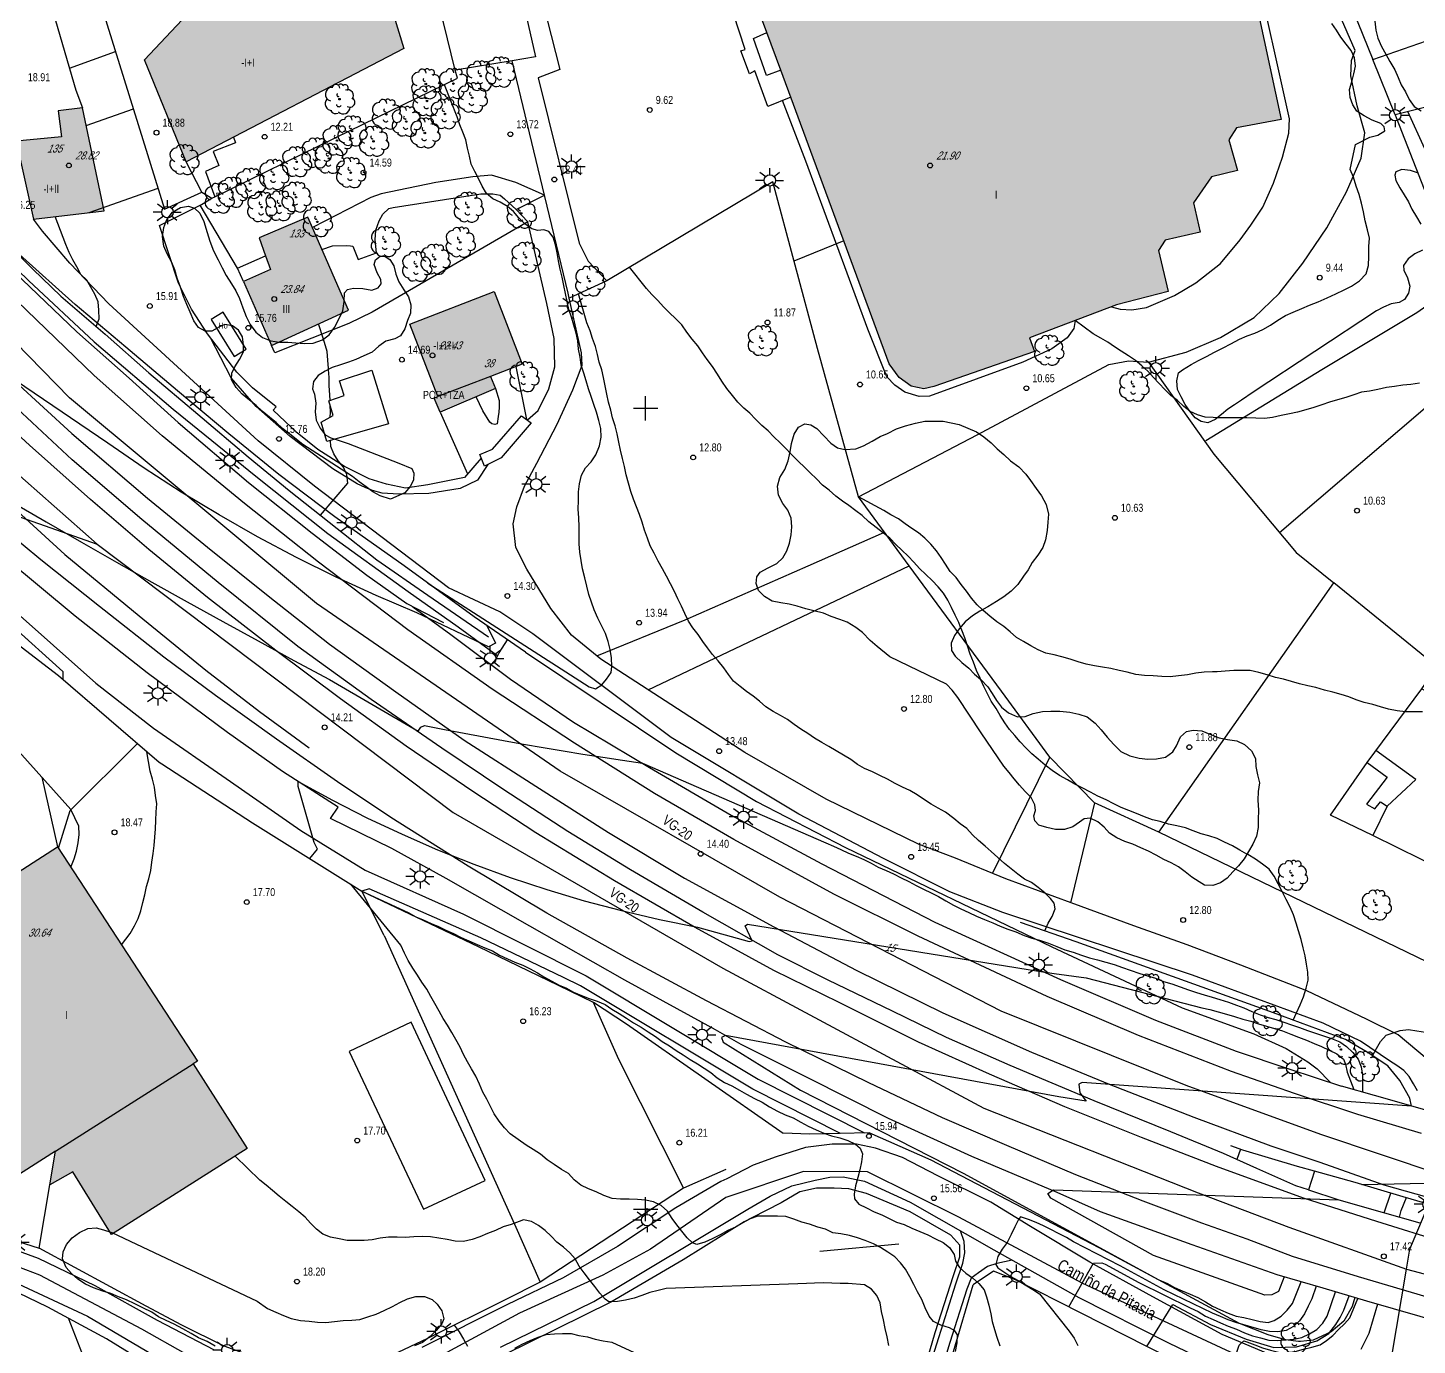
# Model space of a CAD drawing. Header units: millimetres. Extents: x 0 to 759000, y 0 to 594000.
# Drawn here: x 384265 to 557837, y 275005 to 439520 of the extents above; entities that cross this region are included whole.
import ezdxf
from ezdxf.enums import TextEntityAlignment as Align

# ---------------------------------------------------------------- set-up
doc = ezdxf.new("R2010")
doc.units = ezdxf.units.MM
doc.header["$LTSCALE"] = 0.05
doc.layers.get('0').update_dxf_attribs({"color": 250})
doc.styles.get("Standard").update_dxf_attribs({"font": 'arial.ttf'})

# ---------------------------------------------------------------- blocks, each defined once
blk = doc.blocks.new('COTAP')
at = {"color": 0}
blk.add_circle((0, 0), 0.3, dxfattribs=at)
blk = doc.blocks.new('FAROLA')
at = {"color": 0}
for p, q in [((-0.71, 0), (-1.79, 0)), ((-1.26, 1.02), (-0.51, 0.49)), ((0, 0.71), (0, 1.51)), ((1.21, 0.98), (0.55, 0.45)), ((0.71, 0), (1.71, 0)), ((-1.3, -1.04), (-0.51, -0.48)), ((0, -0.71), (0, -1.51)), ((1.17, -1.04), (0.51, -0.49))]:
    blk.add_line(p, q, dxfattribs=at)
blk.add_circle((0, 0), 0.71, dxfattribs=at)
blk = doc.blocks.new('ARBOL')
at = {"color": 0}
blk.add_circle((0, 0), 0.0939, dxfattribs=at)
for centre, radius, start, end in [((-0.45, 1.37), 0.48, 359.2878, 173.6078), ((0.16, 1.55), 0.336, 23.1565, 160.4665), ((0.7, 1.41), 0.384, 301.578, 139.328), ((-0.9, 0.61), 0.852, 92.28, 254.58), ((-0.15, 0.51), 0.192, 119.14, 310.56), ((1.05, 0.46), 0.708, 319.8556, 114.7656), ((1.31, -0.4), 0.612, 235.5275, 62.0275), ((-0.89, -0.54), 0.888, 142.64, 266.54), ((-0.48, -1.08), 0.72, 213.78, 295.32), ((-0.06, -0.61), 0.336, 189.64, 323.88), ((0.48, -1), 0.852, 224.67, 0.24)]:
    blk.add_arc(centre, radius, start, end, dxfattribs=at)

msp = doc.modelspace()

# ---------------------------------------------------------------- hatches: boundary and pattern name
at = {"true_color": 0xafafaf}
for points in [[(423602, 461870), (431252, 436920), (404042, 422780), (398862, 435520)], [(472522, 449950), (501442, 460620), (508392, 441920), (515822, 443490), (536592, 447860), (540842, 428080), (535282, 427020), (534292, 425530), (535392, 421720), (532122, 420890), (529872, 417660), (530712, 414010), (526362, 413000), (525502, 411720), (526742, 406600), (520282, 404930), (509412, 400790), (510022, 399100), (497452, 394740), (496222, 394430), (494612, 394760), (493132, 395870), (491872, 397560), (478332, 434210), (476582, 438940)], [(388072, 429130), (388472, 425920), (382812, 425380), (384992, 415620), (393792, 416670), (391092, 429540)], [(413972, 411040), (414602, 409320), (411212, 407830), (414712, 399830), (424332, 404270), (422722, 407950), (421462, 410820), (419232, 415890), (413152, 413290)], [(442052, 395990), (442712, 394460), (435762, 391520), (435012, 393270), (435492, 393460), (432002, 402510), (442522, 406570), (446022, 397520)], [(404922, 310140), (411652, 299560), (394722, 288830), (389892, 296650), (387002, 295020), (387712, 299250), (382182, 295700), (376632, 304480), (376392, 304840), (373812, 308750), (362412, 301370), (355202, 312240), (353432, 314910), (315512, 374300), (333092, 385640), (355202, 350800), (370802, 326230), (376832, 330100), (387982, 337250), (405472, 310490)]]:
    msp.add_hatch(color=253, dxfattribs=at).paths.add_polyline_path(points, flags=0)

# ---------------------------------------------------------------- linework, layer by layer
at = {"flags": 128}
for points in [[(499912, 514920), (500682, 512930), (497782, 489070), (498742, 481370), (500212, 469620), (503672, 466520), (504212, 466030), (513332, 456410), (514882, 455640), (516882, 454910), (519322, 454430), (529902, 453690), (545252, 452960), (552282, 435580), (552282, 435570)], [(443052, 464410), (450742, 434310), (448022, 433270), (453132, 412610), (454252, 410390), (456582, 407940)], [(423602, 461870), (431252, 436920), (404042, 422780), (398862, 435520), (423602, 461870)], [(524282, 397770), (528982, 399030), (533272, 400850), (537482, 403350), (540612, 406320), (543542, 410140), (546532, 414560), (548992, 419030), (550822, 423220), (551302, 426420), (550342, 429790), (549542, 433520), (549632, 435430), (550072, 436670), (547372, 442870), (544802, 447520), (542812, 450070), (541012, 451620), (538822, 453260)], [(536592, 447860), (540842, 428080), (535282, 427020), (534292, 425530), (535392, 421720), (532122, 420890), (529872, 417660), (530712, 414010), (526362, 413000), (525502, 411720), (526742, 406600), (520282, 404930), (509412, 400790), (510022, 399100), (497452, 394740), (496222, 394430), (494612, 394760), (493132, 395870), (491872, 397560), (478332, 434210), (476582, 438940), (472522, 449950)], [(519652, 404690), (520712, 404370), (522182, 404310), (524022, 404580), (527512, 406110), (530202, 407690), (533262, 410090), (535712, 413060), (537072, 414890), (538542, 417130), (539902, 420100), (541012, 423370), (541812, 426360), (541882, 428150), (537502, 447860), (537322, 447960), (536592, 447860)], [(439812, 440790), (446342, 441860), (446572, 440860), (447692, 435900), (444772, 435410), (437672, 434220), (436202, 440190), (434182, 446670), (438132, 447460), (439812, 440790)], [(393022, 443670), (401352, 416860), (405992, 418990)], [(387142, 442420), (390262, 431720), (391092, 429540)], [(479582, 430840), (476702, 429700), (475082, 434130), (474432, 433760), (473322, 436630), (473862, 436820), (472422, 441280), (475312, 442380)], [(558482, 411770), (557542, 411280), (556722, 410670), (556112, 409820), (556182, 409270), (556642, 408310), (556912, 407250), (556752, 406390), (556232, 405580), (555582, 405220), (554582, 405050), (553622, 404650), (552732, 404160), (537362, 394020), (535902, 393030), (535002, 392450), (534172, 391880), (533392, 391240), (532602, 390590), (531662, 390200), (530832, 390350), (530112, 390830), (529432, 391650), (528852, 392480), (528362, 393420), (527902, 394360), (527812, 395450), (528032, 396430), (528522, 396810), (529602, 397460), (530502, 397990), (531522, 398490), (532532, 399030), (533582, 399560), (534562, 400060), (535642, 400640), (536582, 401060), (537562, 401370), (538542, 401830), (539512, 402400), (540412, 403010), (541392, 403580), (542322, 404010), (543412, 404470), (544392, 404890), (545482, 405310), (546572, 405810), (547662, 406310), (548712, 406810), (549642, 407270), (550622, 407920), (551442, 408790), (551772, 409850), (551802, 410980), (551792, 412220), (551862, 413240), (551622, 414290), (551352, 415420), (551112, 416550), (550882, 417640), (550572, 418690), (550222, 419750), (549872, 420870), (549452, 421810), (550132, 424950), (551932, 425860), (552902, 426100), (553772, 426670), (553722, 427160), (553272, 427570), (552212, 427980), (551192, 428530), (550282, 429090), (549782, 429880), (549442, 430820), (549392, 431830), (549682, 432780), (549902, 433760), (550122, 434740), (550012, 435750), (549582, 436670), (548942, 437480), (548312, 438360), (547772, 439220), (547182, 440060)], [(552562, 440340), (552682, 439210), (552922, 438230), (553382, 437180), (553912, 436210), (554412, 435300), (555022, 434290), (555452, 433320), (555832, 432380), (556362, 431520), (556822, 430580), (557462, 429690), (558312, 429130)], [(478332, 434210), (476562, 433580), (474922, 438190), (476582, 438940)], [(552282, 435570), (561872, 438880), (563972, 430870), (555082, 428650), (552282, 435570)], [(407641, 418430), (422742, 425800), (437952, 433210), (437672, 434220)], [(456582, 407940), (451912, 405760), (451762, 406370), (448852, 418470), (444772, 435410)], [(446442, 361530), (440022, 365980), (431282, 372330), (422622, 378430), (415612, 383750), (409372, 388830), (402962, 394190), (396502, 399620), (390202, 404960), (383232, 411190), (377892, 416870), (371692, 423620), (365372, 430420), (365212, 430640)], [(363952, 429340), (369592, 422890), (376442, 415400), (383582, 408100), (390392, 401550), (396922, 395770), (403062, 390230), (411832, 382730), (419782, 376430), (426632, 371150), (431622, 367620), (436192, 365250)], [(364242, 429530), (368552, 424430), (376422, 415580), (384372, 407970), (392542, 400320), (402442, 391900), (412752, 383510), (421752, 376380), (431782, 369130), (438032, 364700), (442972, 361090)], [(365392, 430260), (371432, 423520), (376572, 417840), (380652, 413590), (384912, 409390), (388412, 406010), (393912, 401260), (399402, 396440), (405512, 391280), (411782, 385940), (416902, 381750), (422932, 376980), (427872, 373090), (434242, 368650), (441802, 363480)], [(388072, 429130), (388472, 425920), (382812, 425380), (384992, 415620), (393792, 416670), (391092, 429540), (388072, 429130)], [(515112, 402960), (514942, 401980), (514122, 400810), (512182, 399420), (508562, 397760), (496902, 393530), (495622, 393480), (493842, 394020), (492562, 394890), (491582, 395920), (489212, 401890), (481452, 422870), (478562, 430440)], [(555082, 428650), (555222, 428310), (563262, 407750)], [(409972, 425860), (410232, 425160), (407412, 424060), (408152, 422340), (406472, 421590), (407641, 418430)], [(405992, 418990), (404042, 422780)], [(557992, 421350), (556992, 421680), (555912, 421810), (555182, 421540), (555042, 421130), (555182, 420430), (555682, 419550), (556212, 418670), (556742, 417790), (557172, 416870), (557742, 415930), (558282, 415000)], [(448822, 418600), (445252, 420180), (442192, 421100), (439842, 420920), (435232, 420180), (430612, 419260), (428402, 418780), (427132, 418320), (419812, 414580)], [(488042, 380950), (482902, 399490), (477332, 420280), (456582, 407940)], [(405992, 418990), (407272, 418250)], [(407272, 418250), (407641, 418430)], [(421002, 411850), (422312, 412300), (424022, 412350), (424572, 412310), (424852, 412230), (425542, 410590), (427812, 411420), (427642, 413060), (427742, 414240), (428142, 415420), (428602, 416260), (429352, 416940), (429902, 417070), (440842, 418800), (442372, 418770), (443272, 418610), (443832, 418180), (445292, 416830)], [(445292, 416830), (448822, 418600)], [(344412, 416950), (349492, 411180), (356332, 404260), (363912, 396740), (372812, 388410), (380492, 381410), (388902, 373730), (398172, 366080), (406502, 359300), (413212, 354160), (419402, 349590)], [(412342, 394540), (410392, 396500), (406702, 401290), (404712, 404370), (403092, 407630), (400722, 414830), (405812, 417389)], [(429572, 380650), (428292, 381090), (427382, 381580), (426552, 382210), (425682, 382810), (424842, 383480), (424012, 384040), (418642, 387490), (416982, 388790), (416102, 389500), (415312, 390210), (414472, 390880), (413562, 391630), (412802, 392340), (411972, 393010), (411062, 393760), (410302, 394580), (409722, 395590), (409752, 396380), (410122, 397180), (410722, 398090), (411202, 399070), (411192, 399900), (411072, 400920), (410582, 401780), (409822, 402300), (408882, 402480), (408202, 402170), (407262, 401640), (406432, 401630), (405602, 402080), (404992, 402940), (404532, 403990), (404142, 404970), (403722, 405980), (403342, 407150), (402912, 408270), (402642, 409290), (402262, 410230), (401682, 411280), (401262, 412250), (401102, 413460), (401242, 414590), (401652, 415570), (402352, 416480), (403332, 417060), (404352, 417250), (405102, 417000), (405752, 416360), (406252, 415310), (406672, 413960), (407022, 412870), (407482, 411660), (408062, 410540), (408552, 409560), (409052, 408590), (409702, 407540), (410242, 406680), (410702, 405700), (411122, 404530), (411542, 403450), (412042, 402470), (412762, 401530), (413602, 400860), (414622, 400420), (415712, 400280), (416732, 400250), (417752, 400180), (418842, 400110), (419932, 400120), (421102, 400550), (421922, 401190), (422562, 402100), (423152, 403200), (423632, 404190), (423772, 405350), (423842, 406410), (424212, 406830), (424972, 407020), (426102, 406960), (427232, 406740), (428052, 407050), (428392, 407540), (428352, 408100), (427892, 408930), (427542, 409940), (427722, 410550), (428292, 411010), (428892, 410970), (429502, 410600), (429992, 409810), (430262, 408760), (430612, 407780), (431222, 406810), (431832, 405910), (432102, 404930), (432072, 403880), (431712, 402970), (431382, 401910), (430822, 401040), (430102, 400660), (429012, 400390), (428112, 399780), (427292, 399020), (426242, 398550), (425262, 398090), (424332, 397750), (423312, 397440), (422302, 397090), (421402, 396630), (420532, 396100), (419972, 395340), (419832, 394430), (420062, 393760), (420262, 392630), (420162, 391570), (420282, 390520), (420782, 389540), (421422, 388680), (422142, 388310), (423162, 387980), (424302, 387610), (430602, 385170), (432232, 384470), (432492, 383900), (432462, 383070), (432062, 382280), (431352, 381440), (429572, 380650)], [(405812, 417389), (405972, 417470), (407272, 418250)], [(410472, 409520), (405812, 417389)], [(446722, 415270), (445292, 416830)], [(557892, 306750), (557392, 307660), (556832, 308540), (556152, 309310), (555302, 309930), (554372, 310510), (550742, 312960), (546092, 315220), (529782, 321220), (506062, 329030), (499462, 331620), (491182, 335780), (480592, 341310), (464652, 350890), (447362, 363830), (443232, 366580), (436812, 369590), (420092, 382290), (413032, 387930), (394392, 405030), (389532, 410120), (386112, 414120), (384992, 415620)], [(413972, 411040), (414602, 409320), (411212, 407830), (414712, 399830), (424332, 404270), (422722, 407950), (421462, 410820), (419232, 415890), (413152, 413290), (413972, 411040)], [(446722, 415270), (427302, 404000), (424372, 402610), (415112, 398920), (414712, 399830)], [(446672, 390550), (448012, 391730), (449342, 394420), (450122, 397170), (450002, 400720), (449102, 405110), (446722, 415270)], [(338042, 412910), (360852, 388400), (366552, 380260), (372142, 374120), (379582, 367290), (388642, 359140), (388642, 358160)], [(411212, 407830), (410472, 409520), (413972, 411040)], [(544252, 294400), (542692, 294900), (537822, 297060), (533622, 298960), (527052, 301660), (517492, 305540), (506972, 309920), (499022, 313410), (492292, 316730), (484272, 320610), (477982, 323740), (468582, 329100), (459572, 334360), (451712, 339160), (443752, 344340), (435992, 349550), (427182, 355630), (418012, 362270), (408042, 370270), (398492, 378110), (389822, 385570), (381052, 393740), (373072, 401260), (366932, 407420)], [(442052, 395990), (442712, 394460), (435762, 391520), (435012, 393270), (435492, 393460), (432002, 402510), (442522, 406570), (446022, 397520), (442052, 395990)], [(563262, 407750), (557782, 403930)], [(558392, 301440), (550432, 303800), (542522, 306430), (534652, 309180), (523012, 313700), (511602, 318530), (495492, 326080), (484962, 331310), (472482, 338160), (462572, 343920), (452572, 350170), (442282, 356930), (431742, 364350), (420562, 372770), (411332, 380120), (401052, 388570), (392542, 396120), (382922, 405390)], [(559092, 310740), (555472, 313750), (551502, 315730), (544052, 319270), (535782, 322470), (529102, 325010), (522422, 327360), (514602, 330240), (506432, 333260), (500142, 335830), (495522, 337590), (483982, 343210), (473842, 349010), (463902, 355460), (455832, 360680), (452182, 363680), (449612, 367020), (446612, 371910), (445252, 374610), (444912, 377580), (445352, 379710), (446332, 382290), (447852, 385160), (450402, 390020), (452372, 394330), (453532, 397410), (453452, 398940), (451912, 405760)], [(411552, 399400), (408662, 404020), (407162, 403080), (410052, 398460), (411552, 399400)], [(557782, 403930), (545942, 396790), (531432, 387950)], [(540652, 376490), (560582, 393580), (567732, 385130), (571822, 387720), (574682, 392490), (581012, 402610), (589102, 392190), (602256, 401257)], [(441742, 384980), (440462, 383020), (438272, 381970), (434352, 381380), (430592, 381290), (428532, 381410), (427322, 381730), (426392, 382100), (425422, 382550), (422362, 384460), (417022, 388470), (412812, 392240), (409682, 395820), (407082, 400800)], [(488042, 380950), (502862, 388680), (519322, 397480), (521762, 397930), (524282, 397770), (532432, 386290), (542732, 374010), (547412, 370200)], [(427262, 396780), (429312, 390080), (421612, 387850), (420912, 390260), (422402, 391090), (421892, 392930), (423792, 393590), (423212, 395440), (427262, 396780)], [(442052, 395990), (435492, 393460)], [(445222, 397210), (446582, 390610)], [(561322, 287770), (552802, 290460), (543622, 293380), (532752, 297320), (523412, 300930), (513832, 304790), (504402, 308840), (495532, 312830), (485622, 317800), (477482, 321810), (467652, 327160), (457572, 332990), (447712, 338980), (439872, 344140), (431552, 349830), (423332, 355730), (415242, 361740), (406732, 368390), (399392, 374380), (392112, 380600), (384492, 387410), (376592, 394620)], [(382692, 395370), (389762, 388870), (399222, 380790), (406712, 374680), (414282, 368590), (421952, 362530), (430242, 356610), (438792, 350550), (447742, 344830), (456812, 339010), (466322, 333320), (477462, 327230), (487822, 321780), (498592, 316510), (509632, 311600), (519342, 307600), (529922, 303500), (539542, 299890), (545652, 297860), (553662, 295030), (565942, 291560)], [(415312, 392180), (412342, 394540)], [(442712, 394460), (443132, 392970), (443152, 392140), (443102, 391510), (443032, 390970), (442902, 390050)], [(441112, 391670), (440272, 393430)], [(440902, 385790), (438802, 383370), (434232, 382450), (431452, 382050), (429072, 382510), (426892, 383210), (423832, 384730), (420512, 386870), (417912, 388930), (414932, 391760), (415312, 392180)], [(435762, 391520), (439212, 383840)], [(447162, 390190), (443392, 385830), (441322, 384760), (440732, 386220), (442332, 386900), (445952, 391080), (447162, 390190)], [(442902, 390050), (442602, 389980), (442242, 390050), (441992, 390270), (441112, 391670)], [(362757, 389634), (362212, 388980), (364062, 386310), (367332, 381420), (372102, 376250), (382182, 367080), (392762, 357690), (399962, 352060), (409592, 345390), (418392, 339260), (426432, 334320), (438692, 328850), (454032, 321120), (475522, 308230), (488802, 301510)], [(540342, 283800), (529732, 287550), (518292, 291680), (512862, 294080), (502202, 298580), (491782, 303320), (481722, 308380), (473402, 312570), (470192, 314370), (458862, 320580), (446962, 327350), (436532, 333270), (429752, 337020), (422062, 340780), (423032, 342180), (416072, 346640), (409232, 351510), (399192, 358970), (390172, 366040), (381512, 373240), (372562, 380720), (366192, 386360), (362757, 389634)], [(491942, 360970), (490392, 362240), (489482, 363020), (488532, 363990), (487692, 364630), (486632, 365300), (485692, 365630), (484632, 366000), (483652, 366400), (482442, 366700), (481462, 366950), (480362, 367280), (479382, 367540), (478322, 367720), (477272, 367930), (476282, 368490), (475562, 369240), (475252, 370140), (475322, 370970), (475772, 371540), (476742, 372070), (477832, 372610), (478582, 373330), (479102, 374200), (479432, 375150), (479612, 376210), (479722, 377220), (479632, 378280), (479212, 379290), (478602, 380120), (478062, 381170), (477942, 382260), (478202, 383350), (478832, 384340), (479272, 385430), (479492, 386570), (479672, 387590), (480002, 388760), (480562, 389630), (481342, 390050), (482102, 389940), (482822, 389490), (483692, 388560), (484572, 387660), (485402, 387070), (486342, 386850), (487702, 386930), (488682, 387320), (489762, 387890), (490742, 388470), (491682, 388850), (492802, 389430), (493932, 389810), (495172, 390160), (496342, 390400), (497512, 390410), (498602, 390380), (499622, 390200), (500602, 389980), (501692, 389540), (502792, 389060), (503702, 388460), (504612, 387680), (505372, 386930), (506212, 386220), (507042, 385440), (508062, 384690), (508942, 383790), (509512, 382970), (510232, 381990), (510882, 381060), (511492, 380010), (511772, 378800), (511702, 377790), (511602, 376730), (511382, 375560), (511052, 374620), (510452, 373670), (509752, 372760), (509232, 371850), (508672, 371020), (507962, 369990), (507102, 369160), (506202, 368470), (505262, 367860), (504212, 367210), (503202, 366680), (502302, 366100), (501372, 365340), (500622, 364470), (500022, 363640), (499622, 362690), (499662, 361750), (500122, 361070), (500952, 360250), (501832, 359540), (502512, 358800), (503312, 358120), (504182, 357230), (504752, 356400), (505292, 355500), (505902, 354680), (506772, 353970), (507912, 353490), (508852, 353530), (509862, 353880), (511032, 354120), (512082, 354200), (513182, 354170), (514422, 354070), (515552, 353820), (516612, 353490), (517602, 352700), (518362, 351840), (519122, 350940), (519922, 350010), (520792, 349150), (521932, 348590), (523102, 348300), (524192, 348200), (525282, 348210), (526372, 348440), (527312, 349090), (527762, 349850), (528272, 350980), (529022, 351630), (529852, 351820), (530912, 351720), (531932, 351310), (533102, 350870), (534122, 350650), (535292, 350470), (536272, 350030), (537142, 349240), (537642, 348270), (537692, 347290), (537882, 346240), (538122, 345220), (537982, 344160), (537912, 343070), (537992, 341830), (537972, 340660), (537952, 339640), (537772, 338590), (537302, 337590), (536752, 336660), (536212, 335750), (535532, 334880), (534822, 334130), (534092, 333340), (533262, 332760), (532292, 332410), (531272, 332470), (530582, 332850), (529692, 333460), (528832, 334120), (528002, 334750), (527112, 335250), (526192, 335650), (525212, 336190), (524282, 336690), (523302, 337130), (522312, 337560), (521302, 337890), (520312, 338360), (519412, 338950), (518732, 339710), (517952, 340380), (516982, 340810), (516252, 340730), (515632, 340300), (514802, 339740), (513762, 339410), (512652, 339410), (511582, 339660), (510562, 339950), (510052, 340470), (509942, 341120), (510172, 341780), (510052, 342490), (509602, 343400), (508862, 344160), (508142, 344920), (507492, 345720), (506842, 346520), (506202, 347320), (503382, 351470), (500432, 355880), (499722, 356820), (499052, 357570), (491942, 360970)], [(389652, 341910), (378782, 353990), (374822, 357990), (368792, 363450), (355392, 375590), (339762, 388160)], [(404922, 310140), (411652, 299560), (394722, 288830), (389892, 296650), (387002, 295020), (387712, 299250), (382182, 295700), (376632, 304480), (376392, 304840), (373812, 308750), (362412, 301370), (355202, 312240), (353432, 314910), (315512, 374300), (333092, 385640), (355202, 350800), (370802, 326230), (376832, 330100), (387982, 337250), (405472, 310490), (404922, 310140)], [(525572, 339090), (517502, 342740), (511942, 348440), (505902, 356660), (494382, 372330), (488042, 380950)], [(560802, 280490), (550522, 283530), (542242, 286090), (536602, 288240), (530932, 290240), (523592, 292980), (515202, 296280), (506552, 299950), (498532, 303410), (489322, 307750), (478952, 312860), (469032, 317990), (459132, 323340), (449102, 328940), (439282, 334830), (429622, 340890), (422962, 345340), (415322, 350680), (407712, 356140), (401262, 360940), (393222, 367250), (385892, 373060), (379242, 378590)], [(455342, 361080), (466402, 365600), (481752, 372320), (491292, 376530)], [(461762, 356850), (494382, 372330)], [(525572, 339090), (547412, 370200)], [(558412, 356980), (560332, 359700), (547412, 370200)], [(432372, 367230), (437102, 363740), (444582, 358170), (452442, 352820), (461922, 347130), (472122, 341200), (483442, 335130), (497582, 327820), (513282, 320660), (525142, 315580), (535232, 311740), (541792, 309520), (548362, 307370)], [(378332, 366130), (385592, 360530), (388082, 358640), (400662, 347810), (400992, 347590), (412352, 340250), (425992, 331700)], [(442142, 359990), (442762, 360730), (443172, 361460), (444212, 363070)], [(446442, 361530), (465242, 348990), (475292, 342910), (486422, 337160), (512192, 324770), (528462, 317130)], [(551582, 347790), (558412, 356980), (570622, 350910), (573382, 348270), (575282, 348820), (581092, 341540), (580312, 339700), (583282, 338060), (585392, 336890), (580432, 333730), (579572, 333190), (576972, 331250), (573582, 328150), (552282, 338660)], [(389572, 341770), (397922, 350110)], [(554082, 342300), (557662, 345630), (552682, 349260)], [(504792, 333930), (511942, 348440)], [(552282, 338660), (547012, 341200), (551582, 347790), (554102, 345950), (551482, 342570), (552522, 341990), (553232, 342850), (554082, 342300), (552282, 338660)], [(517502, 342740), (514542, 330260)], [(388102, 337070), (389572, 341770)], [(566859, 319091), (525572, 339090)], [(485772, 301430), (474822, 306970), (453292, 319890), (451172, 320930), (440842, 325890), (426912, 332000), (425992, 331700)], [(428772, 326170), (425992, 331700), (440522, 324790), (450542, 319950), (454895, 317862)], [(557142, 304860), (556912, 305850), (555682, 308060), (554152, 309900), (551592, 311590), (548872, 313160), (539882, 316500), (515222, 325380), (508292, 327790)], [(428772, 326170), (445052, 290100), (448282, 282890), (443892, 280690), (434192, 275840), (427592, 272700), (423942, 271730), (420122, 271630), (415732, 272390), (412732, 273470), (408782, 274890), (403502, 277520), (399062, 279870), (385692, 287110)], [(454895, 317862), (458042, 310710), (466182, 294630), (448282, 282890)], [(454895, 317862), (454942, 317840), (459052, 315140), (478622, 301480)], [(528462, 317130), (537442, 313890), (541482, 312060), (544182, 310410), (545322, 309530), (547022, 307810)], [(424402, 311690), (433702, 292010), (441412, 295570), (432152, 315340), (424402, 311690)], [(387712, 299250), (404922, 310140)], [(563482, 303030), (557342, 304800), (552482, 306190), (548362, 307370)], [(376392, 304840), (364962, 298640), (366672, 297080), (364882, 293730), (385692, 287110), (387002, 295020)], [(497112, 298120), (489392, 301520), (481972, 301340), (478622, 301480)], [(539222, 273930), (533482, 276340), (524812, 281040), (516942, 285360), (509522, 289840), (504582, 292850), (497952, 296140), (493532, 298460), (490182, 299590), (487772, 300090), (484732, 300090), (481412, 299710), (477772, 298520), (474872, 297470), (471602, 295790), (470832, 295430), (465242, 292140), (457952, 287310), (451142, 283410), (444202, 280090), (433472, 274710)], [(545012, 296750), (542902, 297340), (536042, 299380), (534572, 299900)], [(535742, 299490), (535312, 298190)], [(471452, 296930), (466182, 294630)], [(518092, 287180), (497112, 298120)], [(443302, 274750), (454982, 280450), (474232, 292000), (476992, 293600), (479722, 294890), (482612, 295630), (484442, 295970), (486142, 296020), (488802, 295480), (494512, 292880), (504932, 286930), (515552, 280960), (526782, 275280), (540542, 268700)], [(563202, 291450), (556072, 293550), (550082, 295320), (545012, 296750), (544252, 294400), (548052, 293170), (553472, 291610), (558162, 290270)], [(494672, 266450), (497602, 276610), (499892, 283690), (500682, 286020), (500682, 287510), (499572, 288750), (494492, 291680), (489032, 293930), (486842, 294550), (485012, 294620), (482812, 294610), (480732, 294150), (478392, 292770), (474712, 290900), (473762, 290400), (466142, 285680), (457082, 280390), (440392, 272150)], [(553692, 291550), (554532, 294000)], [(555612, 290990), (555852, 291820), (556502, 293430)], [(407692, 274880), (406662, 275450), (405592, 275930), (404682, 276480), (403642, 277040), (402572, 277620), (401562, 278080), (400592, 278560), (399752, 279120), (398642, 279670), (397652, 280160), (396602, 280660), (395592, 281060), (394632, 281450), (393632, 281740), (392482, 282160), (391462, 282610), (390522, 283240), (389722, 283940), (389052, 284720), (388582, 285810), (388672, 286680), (389102, 287560), (389812, 288400), (390712, 289090), (391752, 289570), (392802, 289670), (393712, 289400), (394762, 289090), (412902, 280510)], [(491212, 258570), (493372, 261770), (494862, 265390), (496252, 270170), (500202, 282680), (501072, 285240), (501342, 286540), (501222, 287960), (500792, 289300)], [(407602, 274400), (400472, 278080), (392682, 282410), (385612, 285820), (379312, 288120)], [(493072, 287630), (483212, 286710)], [(550032, 280950), (549692, 279830), (548652, 278010), (547072, 276660), (544852, 275640), (543272, 275480), (543012, 275450), (541362, 275680), (539202, 276310), (535652, 277700), (518092, 287180)], [(507232, 285640), (505342, 285200), (504142, 284830), (503012, 284050), (502122, 283370), (501572, 282010), (499432, 275360), (496382, 265160), (494702, 261160), (494252, 258830)], [(381262, 283480), (391742, 278640), (401452, 272870)], [(546572, 247810), (548312, 247270), (549222, 247000), (549872, 247080), (550342, 247310), (550802, 248040), (550772, 249030), (550342, 259710), (546412, 261930), (543122, 265200), (524052, 274860), (507642, 283150), (504912, 284270), (502372, 282560)], [(578372, 273270), (570482, 275160), (564642, 276730), (558212, 278580), (551542, 280510), (546072, 282120), (540342, 283800)], [(400322, 271960), (394102, 275780), (386782, 279750), (381862, 282110)], [(494252, 258830), (495802, 262270), (497442, 265890), (502372, 282560)], [(412902, 280510), (414192, 279580), (415242, 279120), (416202, 278730), (417182, 278340), (418332, 278090), (419402, 278020), (420462, 277890), (421482, 277860), (422582, 277970), (423652, 278110), (424732, 278120), (425742, 278230), (426742, 278550), (427772, 278900), (428802, 279330), (429812, 279830), (430752, 280330), (431692, 280810), (432742, 281080), (433842, 281080), (434772, 280720), (435412, 280110), (436002, 279280), (436222, 278300), (435982, 277670), (435292, 276820), (434552, 276110), (433582, 275350), (432572, 274910)], [(552892, 280120), (551792, 276480), (550812, 274480)]]:
    msp.add_lwpolyline(points, dxfattribs=at)
for points, elevation in [([(389462, 434490), (395232, 436540)], 18000), ([(434242, 370180), (454382, 357240), (455172, 356990), (455972, 357450), (456572, 358180), (457162, 359020), (457242, 359760), (457182, 360830), (457022, 361890), (456772, 362890), (456432, 363860), (455962, 364800), (455472, 365800), (455012, 366840), (454682, 367810), (454362, 368760), (454112, 369780), (453842, 370840), (453572, 371960), (453402, 373010), (453232, 374040), (453152, 375060), (453132, 376220), (453132, 377220), (453102, 378310), (453032, 379400), (453052, 380490), (453072, 381560), (453172, 382580), (453452, 383670), (453942, 384550), (454662, 385320), (455242, 386200), (455672, 387300), (455902, 388380), (455852, 389480), (455592, 390460), (455312, 391500), (454982, 392470), (454642, 393460), (454292, 394440), (454032, 395430), (453732, 396390), (453412, 397370), (453262, 398390), (453082, 399380), (452982, 400420), (452762, 401390), (452482, 402390), (452202, 403390), (451872, 404350), (451632, 405340), (451422, 406340), (451212, 407330), (451012, 408380), (450782, 409390), (450562, 410420), (450382, 411400), (450192, 412400), (449912, 413390), (449372, 414080), (448742, 414300), (447982, 414190), (447212, 414420), (446352, 415040), (445612, 415770), (444962, 416580), (444182, 417220), (443292, 417740), (442372, 418170), (441582, 418820), (441022, 419730), (440572, 420680), (440132, 421580), (439672, 422510), (439442, 423500), (439192, 424500), (438992, 425520), (438612, 426470), (438222, 427410), (437922, 428390), (436312, 432410)], 14000), ([(391552, 427330), (397462, 429390)], 17000), ([(560852, 420530), (560742, 420770), (560242, 421750), (559772, 422630), (559232, 423490), (558782, 424400), (556672, 429050)], 8000), ([(441592, 364890), (442692, 362670), (441832, 362230), (432882, 366470), (427802, 368630), (422792, 370930), (417842, 373370), (412962, 375960), (408162, 378680), (403442, 381540), (398802, 384530), (394252, 387650), (373482, 401710), (372942, 401630), (371862, 401590), (367802, 404930), (363802, 408350), (359862, 411830), (355982, 415370), (352162, 418990), (350372, 420730)], 13000), ([(391942, 416450), (400532, 419490)], 16000), ([(392792, 402230), (393182, 403170), (393132, 404250), (393052, 405280), (392642, 406260), (392162, 407150), (391622, 407990), (390892, 408730), (390412, 409670), (389872, 410540), (389442, 411470), (389022, 412440), (387672, 415940)], 16000), ([(486202, 412920), (479982, 410380)], 10000), ([(479472, 386460), (479092, 386850), (478262, 387670), (477472, 388440), (476752, 389190), (475972, 389860), (475182, 390630), (474472, 391390), (473702, 392040), (472982, 392770), (472302, 393620), (471572, 394490), (470962, 395390), (470432, 396270), (469822, 397230), (469152, 398090), (468532, 398930), (467952, 399820), (467272, 400620), (466602, 401530), (465952, 402420), (465172, 403210), (464432, 403920), (463692, 404690), (462952, 405450), (462212, 406220), (461542, 406970), (459422, 409630)], 12000), ([(511322, 326740), (511742, 327700), (512242, 328560), (512592, 329510), (512472, 330210), (512032, 330800), (511312, 331490), (510492, 332170), (509662, 332770), (508762, 333220), (507932, 333830), (507102, 334480), (506262, 335170), (505452, 335920), (504632, 336670), (503872, 337330), (503022, 338030), (502282, 338720), (501572, 339510), (500752, 340130), (499932, 340770), (498912, 341580), (498012, 342060), (497102, 342560), (496272, 343120), (495352, 343730), (494452, 344290), (493532, 344710), (492622, 345160), (491652, 345690), (490702, 346150), (489802, 346620), (488792, 347040), (487902, 347530), (487062, 348150), (486152, 348680), (485252, 349220), (484352, 349760), (483442, 350260), (482552, 350800), (481712, 351380), (480822, 351920), (480012, 352520), (479182, 353140), (478302, 353630), (477392, 354130), (476482, 354710), (475682, 355420), (474892, 356050), (474052, 356640), (473242, 357260), (472432, 357940), (471792, 358740), (471212, 359610), (470512, 360460), (469802, 361250), (469172, 362070), (468582, 362890), (468002, 363750), (467362, 364580), (466822, 365440), (466342, 366370), (465922, 367310), (465482, 368220), (465042, 369140), (464552, 370090), (464062, 371030), (463542, 371960), (463032, 372910), (462502, 373910), (462022, 374840), (461672, 375780), (461292, 376790), (461032, 377770), (460682, 378750), (460322, 379690), (459952, 380640), (459612, 381610), (459312, 382640), (459032, 383700), (458802, 384720), (458552, 385740), (458322, 386780), (458092, 387770), (457882, 388820), (457622, 389810), (457302, 390800), (457082, 391780), (456792, 392770), (456602, 393770), (456412, 394790), (456202, 395830), (455962, 396800), (455662, 397760), (455432, 398740), (455172, 399710), (454822, 400710), (454502, 401680), (454102, 402670), (453082, 406310)], 13000), ([(529432, 391650), (528692, 392240), (527892, 392960), (527072, 393610), (526312, 394340), (525582, 395080), (524882, 395850), (524202, 396630), (523452, 397310), (522642, 397970), (521762, 398560), (520872, 399140), (520022, 399670), (519202, 400250), (518302, 400770), (517362, 401300), (515122, 402970)], 10000), ([(421192, 400620), (420592, 402550)], 15000), ([(421842, 396850), (421832, 396970), (421762, 398030), (421672, 399100), (421192, 400620)], 15000), ([(422042, 392980), (422012, 393690), (421932, 394790), (421922, 395860), (421842, 396850)], 15000), ([(558112, 395130), (557052, 394980), (556052, 394880), (555002, 394740), (554002, 394590), (552932, 394350), (551882, 394160), (550882, 394000), (549912, 393690), (548902, 393370), (547872, 393070), (546882, 392770), (545912, 392450), (544902, 392100), (543902, 391830), (542892, 391500), (541882, 391330), (540842, 391090), (539742, 390870), (538752, 390730), (537672, 390770), (536572, 390820), (535512, 390810), (534502, 390830), (533412, 390820), (532892, 390830)], 10000), ([(422052, 390900), (422072, 391520), (422052, 392340)], 15000), ([(532892, 390830), (532362, 390840), (531352, 390890), (530392, 391170), (529482, 391610), (529432, 391650)], 10000), ([(423952, 384080), (423702, 384670), (423052, 385450), (422482, 386310), (422122, 387250), (422062, 387980)], 15000), ([(500802, 364680), (500562, 365240), (500102, 366150), (499662, 367110), (499212, 368030), (498662, 368910), (497992, 369720), (497242, 370500), (496442, 371250), (495642, 371990), (494952, 372780), (494252, 373540), (493462, 374270), (492712, 375010), (491972, 375770), (491162, 376430), (490252, 377120), (489342, 377820), (488502, 378600), (487702, 379200), (486852, 379860), (486022, 380420), (485192, 381020), (484362, 381760), (483562, 382420), (482792, 383190), (482002, 383930), (481282, 384660), (480542, 385340), (479792, 386120), (479472, 386460)], 12000), ([(420842, 378640), (424242, 382660), (424102, 383730), (423952, 384080)], 15000), ([(382192, 380350), (386572, 377820), (390962, 375300), (395362, 372800), (399772, 370310), (404182, 367840), (408612, 365390), (413042, 362950), (417492, 360520), (421942, 358120), (433022, 351670), (433202, 351920), (433382, 352170), (433842, 352390), (436312, 351910), (438772, 351430), (441242, 350970), (443712, 350520), (446182, 350080), (448652, 349650), (451132, 349240), (453612, 348830), (456082, 348440), (458572, 348060), (461052, 347690), (483972, 337750), (484912, 337340), (485852, 336920), (486812, 336450), (487752, 336070), (488692, 335670), (489622, 335200), (490502, 334720), (491482, 334300), (492422, 333850), (493362, 333360), (494312, 332910), (495262, 332400), (496172, 331940), (497112, 331480), (498022, 331020), (498962, 330490), (499902, 329940), (500822, 329500), (501822, 329030), (502782, 328580), (503772, 328160), (504802, 327760), (505722, 327340), (506692, 326940), (507702, 326610), (508722, 326180), (509702, 325850), (510672, 325590), (511762, 325190), (512812, 324790), (513802, 324390), (514852, 324090), (515882, 323710), (516882, 323370), (517892, 323120), (518942, 322850), (519992, 322550), (521002, 322180), (521982, 321850), (523172, 321440), (524162, 321130), (525122, 320830), (526142, 320440), (527172, 320120), (528222, 319760), (529282, 319400), (530262, 319040), (531222, 318740), (532222, 318470), (533192, 318160), (534262, 317850), (535252, 317480), (536192, 317130), (537182, 316670), (538212, 316280), (539232, 315940), (540192, 315660), (541172, 315330), (542152, 315000), (543152, 314670), (544112, 314320), (545122, 313970), (546122, 313650), (547142, 313300), (548172, 312880), (549012, 312320), (549782, 311550), (550442, 310740), (550842, 309780), (551002, 308720), (551022, 307690), (551012, 306610)], 14000), ([(503522, 366850), (502882, 367460), (502162, 368310), (501542, 369170), (500862, 369990), (500232, 370890), (499502, 371630), (498912, 372520), (498352, 373370), (497792, 374220), (497082, 375050), (496322, 375770), (495552, 376440), (494692, 376980), (493852, 377590), (493022, 378190), (492072, 378690), (491202, 379220), (488042, 380950)], 11000), ([(558482, 354090), (557432, 354100), (556372, 354100), (555312, 354220), (554262, 354430), (553262, 354730), (552282, 355010), (551222, 355260), (550222, 355610), (549292, 355970), (548332, 356280), (547292, 356550), (546252, 356820), (545192, 357120), (544162, 357360), (543122, 357610), (542112, 357880), (541142, 358180), (540132, 358380), (539072, 358720), (538032, 359010), (536972, 359240), (535962, 359250), (534942, 359260), (533862, 359190), (532852, 359100), (532272, 359080), (531212, 359040), (530192, 358930), (529142, 358710), (528022, 358600), (526972, 358480), (525932, 358510), (524852, 358590), (523782, 358630), (522682, 358760), (521612, 359040), (520602, 359260), (519562, 359490), (518542, 359660), (517542, 359840), (516492, 360070), (515472, 360340), (514482, 360670), (513452, 360950), (512472, 361210), (511432, 361420), (510502, 361860), (509562, 362330), (508672, 362870), (507782, 363400), (507002, 364070), (506182, 364760), (505342, 365350), (504462, 366040), (503622, 366760), (503522, 366850)], 11000), ([(503342, 358090), (503252, 358300), (502792, 359240), (502412, 360290), (502002, 361310), (501662, 362340), (501322, 363340), (500962, 364300), (500802, 364680)], 12000), ([(536562, 336330), (535692, 336810), (534742, 337350), (533762, 337820), (532862, 338280), (531822, 338600), (530852, 338870), (529862, 339240), (528872, 339600), (527792, 339860), (526752, 340090), (525742, 340390), (524752, 340630), (523782, 340970), (522772, 341400), (521792, 341780), (520852, 342160), (519922, 342610), (518962, 343100), (517942, 343560), (517002, 344060), (516002, 344590), (515082, 345060), (514132, 345590), (513142, 346160), (512222, 346780), (511342, 347440), (510482, 348170), (509712, 348870), (508962, 349590), (508242, 350350), (507572, 351130), (506892, 351900), (506322, 352730), (505752, 353640), (505222, 354510), (504622, 355430), (504152, 356350), (503692, 357280), (503342, 358090)], 12000), ([(395992, 324990), (397062, 326430), (397602, 327360), (398072, 328280), (398372, 329240), (398652, 330270), (398892, 331240), (399082, 332270), (399392, 333260), (399632, 334300), (399782, 335320), (399912, 336410), (400052, 337420), (400132, 338430), (400202, 339470), (400282, 340530), (400322, 341590), (400382, 342630), (400212, 343630), (400102, 344680), (399832, 345670), (399572, 346680), (399142, 349120)], 18000), ([(386022, 345940), (387982, 337250)], 20000), ([(419502, 335770), (420462, 336960), (420032, 337780), (418032, 344770), (418062, 345390), (422312, 343060), (426632, 340870), (431022, 338810), (435462, 336880), (439972, 335080), (444522, 333420), (449122, 331900), (453762, 330510), (458452, 329270), (463172, 328160), (467922, 327200), (474362, 325420), (474762, 325500), (473882, 327360), (474172, 327580), (510532, 321730), (512472, 321430), (516472, 320880), (530932, 317150), (531942, 316920), (532952, 316650), (534002, 316340), (534992, 316070), (536042, 315720), (537032, 315450), (538022, 315120), (538992, 314850), (540002, 314550), (541022, 314250), (542032, 313860), (543002, 313490), (544022, 313100), (544952, 312690), (545882, 312300), (546822, 311860), (547782, 311380), (548612, 310740), (548872, 310120), (549082, 309120), (549902, 306930)], 15000), ([(389652, 334700), (390072, 335730), (390332, 336710), (390572, 337740), (390692, 338800), (390642, 339810), (389652, 341910)], 19000), ([(542332, 315590), (542752, 316530), (543212, 317500), (543622, 318520), (543972, 319570), (544212, 320570), (544182, 321590), (544012, 322580), (543822, 323610), (543592, 324640), (543352, 325670), (543002, 326740), (542702, 327710), (542362, 328730), (541952, 329700), (541462, 330680), (540972, 331650), (540452, 332620), (539962, 333580), (539332, 334470), (538522, 335090), (537652, 335700), (536672, 336270), (536562, 336330)], 12000), ([(500172, 274230), (500362, 275310), (500412, 276320), (500092, 276810), (499412, 277190), (498342, 277500), (497412, 277960), (496862, 278650), (496382, 279660), (495932, 280700), (495412, 281670), (494962, 282570), (494442, 283550), (493912, 284490), (493282, 285310), (492562, 286020), (491712, 286640), (490792, 287210), (489902, 287680), (488882, 288100), (487932, 288410), (486902, 288710), (485852, 288930), (484852, 289050), (483932, 289490), (482972, 289750), (481932, 290100), (480962, 290380), (479982, 290740), (478982, 291060), (477902, 291100), (475482, 291110), (474512, 290780), (473602, 290280), (472672, 289750), (471722, 289310), (470752, 288800), (469772, 288270), (468832, 287860), (467842, 287560), (467292, 287770), (466622, 288430), (465982, 289250), (465332, 290030), (464752, 290840), (464172, 291740), (463402, 292440), (462452, 292900), (461452, 293120), (460432, 293200), (459372, 293240), (458302, 293260), (457272, 293330), (456222, 293680), (455272, 294150), (454292, 294550), (453352, 294990), (452522, 295670), (451832, 296460), (450942, 296960), (450042, 297570), (449162, 298160), (448312, 298850), (447412, 299450), (446542, 299990), (444512, 301410), (443812, 302160), (443172, 302980), (442542, 303880), (442062, 304810), (441602, 305710), (441122, 306600), (440682, 307590), (440232, 308590), (439702, 309500), (439192, 310400), (438712, 311310), (438272, 312220), (437732, 313170), (437242, 314050), (436712, 314960), (436152, 315820), (435642, 316700), (435102, 317660), (434602, 318570), (434122, 319470), (433492, 320340), (432932, 321230), (432362, 322100), (431792, 323040), (431342, 323970), (430882, 324940), (424612, 332570)], 17000), ([(425992, 331700), (431802, 329060), (432742, 328510), (433672, 328110), (434662, 327680), (435582, 327290), (436492, 326840), (437462, 326430), (438392, 325930), (439372, 325490), (440392, 325040), (441362, 324620), (442302, 324240), (443212, 323720), (444192, 323260), (445102, 322830), (446092, 322450), (447022, 322010), (447922, 321500), (448742, 321000), (449712, 320460), (450632, 319970), (451572, 319590), (452442, 319100), (453432, 318690), (454382, 318310), (455382, 317960), (456402, 317550), (457242, 316980), (458122, 316420), (459072, 315850), (459932, 315270), (460892, 314730), (461782, 314130), (462672, 313540), (463522, 312930), (464412, 312380), (465262, 311810), (466132, 311250), (466992, 310670), (467912, 310160), (468752, 309620), (469582, 309050), (470382, 308390), (471312, 307830), (472222, 307410), (473172, 306860), (474062, 306340), (475032, 305800), (476022, 305340), (476942, 304790), (477912, 304210), (478882, 303770), (479882, 303390), (480842, 302840), (481762, 302350), (482762, 301880), (483692, 301470), (484672, 301150), (485722, 300890), (486722, 300550), (487672, 300120), (488252, 299620), (488532, 298890), (488412, 297890), (488202, 296910), (487942, 295940), (487652, 294900), (487512, 293870), (487542, 293290), (488102, 292620), (489042, 292150), (489982, 291680), (490962, 291300), (491882, 290820), (492802, 290370), (493762, 290070), (494702, 289620), (495722, 289200), (496702, 288780), (497662, 288300), (498602, 287820), (499422, 287190), (500012, 286340), (500162, 285510), (500652, 284690), (501432, 284010), (502262, 283420), (503062, 282720), (503752, 281910), (504042, 281040), (504322, 279990), (504572, 278940), (504752, 277950), (505012, 276950), (505342, 275990), (505702, 274930)], 16000), ([(552252, 311150), (552742, 312040), (553232, 312950), (553952, 313710), (554722, 313990), (555702, 314290), (556752, 314410), (557772, 314260), (558852, 314110)], 11000), ([(557142, 304860), (516002, 307810), (515572, 307590), (515692, 306540), (516482, 305470), (513072, 306020), (471432, 313660), (470932, 313440), (471152, 312830), (480792, 306870), (501132, 296470), (525552, 283170), (526622, 282690), (527532, 282230), (528462, 281780), (529482, 281370), (530432, 280960), (531402, 280410), (532272, 279890), (533272, 279440), (534232, 279020), (535202, 278650), (536182, 278460), (537212, 278210), (538202, 277970), (539222, 277830), (539952, 278080), (540832, 278640), (541572, 279400), (542252, 280220), (543322, 282930)], 16000), ([(491832, 274980), (491622, 276060), (491372, 277070), (491152, 278160), (490902, 279200), (490742, 280280), (490332, 281220), (489672, 282010), (488772, 282540), (486752, 282710), (485752, 282690), (484692, 282740), (483652, 282780), (482562, 282740), (481552, 282690), (480462, 282670), (464022, 282090), (463002, 281850), (461982, 281570), (460972, 281210), (460012, 280870), (458952, 280620), (457922, 280450), (456872, 280410), (456402, 280740), (455732, 281520), (455082, 282330), (454432, 283180), (453752, 284040), (453132, 284870), (452652, 285780), (451962, 286560), (451192, 287250), (450352, 287860), (449652, 288620), (448912, 289310), (448052, 289960), (447182, 290450), (446172, 290680), (445632, 290460), (444632, 290080), (443632, 289780), (442712, 289330), (441692, 288940), (440742, 288520), (439782, 288220), (438712, 287960), (437662, 287990), (436672, 288190), (435602, 288380), (434592, 288530), (433562, 288580), (432472, 288530), (431422, 288440), (430412, 288510), (429342, 288490), (428302, 288370), (427302, 288150), (426292, 288090), (425232, 288070), (424152, 288060), (423152, 288280), (422092, 288480), (421122, 288850), (420312, 289490), (419602, 290240), (418912, 290990), (418112, 291670), (417312, 292340), (416482, 292970), (415652, 293630), (414852, 294320), (414062, 294980), (413272, 295630), (410182, 298630)], 18000), ([(550932, 295070), (591212, 295920)], 17000), ([(541202, 283550), (540512, 281730), (539672, 281310), (538792, 281240), (524912, 286200), (512062, 293350), (511692, 293930), (512412, 294400), (548052, 293170)], 17000), ([(545222, 282370), (544652, 280780), (544212, 279860), (543752, 278920), (543132, 278050), (542362, 277320), (541452, 276820), (540442, 276660), (539402, 276720), (538362, 276910), (535172, 277820), (534222, 278170), (533252, 278570), (532282, 278990), (526242, 281920), (520712, 284910), (514902, 287900), (514012, 288470), (513042, 288970), (512082, 289460), (511162, 289910), (510222, 290320), (509282, 290710), (508292, 291030), (508012, 290690), (507552, 289780), (507122, 288830), (506612, 287840), (505992, 286980), (505442, 286100), (505212, 285080), (505462, 284670), (506182, 284150), (507062, 283590), (508002, 283070), (508862, 282550), (509802, 281980), (510652, 281410), (514352, 276770), (514972, 275870), (515452, 274970)], 15000), ([(514302, 279780), (517412, 285230), (518442, 285270), (518852, 285130), (523052, 282840), (529472, 279680), (530452, 279210), (531392, 278640), (532352, 278230), (533262, 277800), (534232, 277380), (535282, 276990), (536272, 276550), (537242, 276170), (538262, 275910), (539282, 275650), (540342, 275610), (541432, 275670), (542432, 275740), (543422, 275980), (544392, 276430), (545292, 276970), (546052, 277740), (546572, 278610), (547622, 281670)], 14000), ([(524052, 274860), (527312, 280080), (532022, 277600), (536472, 275750), (539932, 274710), (542742, 274820), (545302, 275560), (546812, 276480), (547682, 277600), (548222, 278450), (548682, 279380), (549332, 281160)], 13000), ([(533582, 270030), (534022, 271130), (534462, 272140), (534932, 273050), (535252, 274000), (535582, 275000), (536162, 275540), (536552, 275410), (537552, 275060), (538522, 274680), (539512, 274380), (540512, 274150), (541582, 274110), (542602, 274210), (543622, 274510), (544652, 274780), (545702, 275030), (546512, 275580), (547302, 276220), (548012, 276980), (548742, 277660), (549432, 278440), (550432, 280840)], 12000), ([(391692, 272380), (389332, 278370)], 25000), ([(437512, 277500), (438142, 276670), (438682, 275770), (439202, 274880)], 19000), ([(445102, 274620), (446042, 275120), (447032, 275610), (448012, 276010), (449012, 276350), (450052, 276410), (451062, 276470), (452132, 276460), (453122, 276220), (454172, 276050), (455132, 275740), (456162, 275570), (457222, 275390), (470632, 269180)], 19000)]:
    msp.add_lwpolyline(points, dxfattribs=dict(elevation=elevation))
at = {"ltscale": 0.25, "flags": 128}
for points in [[(343150, 424696), (343397, 424406), (352872, 413242), (357093, 409479), (374978, 390874), (392937, 375046)], [(560843, 296289), (545802, 301299), (528964, 307426), (505857, 316707), (478215, 330952), (450790, 346708), (420340, 367644), (389460, 393328), (360606, 422812)], [(338302, 421602), (338467, 421399), (346188, 411891), (381946, 378902), (392937, 375046)], [(392937, 375046), (437401, 341528), (471089, 322102), (503697, 304620), (530475, 294044), (541789, 289740), (556491, 284499)], [(553382, 265990), (546492, 268570), (515992, 282770), (500582, 291010), (489152, 296650), (481152, 296690), (471462, 293470), (462072, 287000), (456122, 283730), (445682, 278990), (430552, 270800), (425142, 269130), (420742, 268700), (414322, 269930), (410502, 270910), (403972, 273910), (398522, 276990), (385762, 283770), (376982, 287080)], [(556491, 284499), (556912, 287000), (560843, 296289)], [(553382, 265990), (556491, 284499)], [(556491, 284499), (556496, 284497), (563275, 282694), (603921, 274036), (630601, 269891), (670571, 266894), (696661, 267078), (732157, 269509), (736452, 270140)]]:
    msp.add_lwpolyline(points, dxfattribs=at)
for points in [[(461452, 390500), (461452, 393500)], [(459952, 392000), (462952, 392000)], [(461452, 290500), (461452, 293500)], [(459952, 292000), (462952, 292000)]]:
    msp.add_lwpolyline(points)

# ---------------------------------------------------------------- block references
at = {"xscale": 1000, "yscale": 1000, "zscale": 1000}
for name, p in [('ARBOL', (443272, 433970)), ('ARBOL', (433992, 432510)), ('ARBOL', (437442, 432550)), ('ARBOL', (440852, 433490)), ('ARBOL', (423202, 430610)), ('ARBOL', (434132, 430380)), ('ARBOL', (439782, 430780)), ('ARBOL', (429072, 428720)), ('ARBOL', (436392, 428760)), ('ARBOL', (431542, 427810)), ('COTAP', (461962, 429260, 9620)), ('FAROLA', (555082, 428600)), ('ARBOL', (422882, 425440)), ('ARBOL', (424762, 426620)), ('ARBOL', (427452, 425340)), ('ARBOL', (433862, 426380)), ('COTAP', (400342, 426420, 18880)), ('COTAP', (413852, 425910, 12210)), ('ARBOL', (420282, 423880)), ('COTAP', (444552, 426230, 13720)), ('ARBOL', (403772, 423050)), ('ARBOL', (417842, 422780)), ('ARBOL', (421902, 423200)), ('FAROLA', (452202, 422200)), ('COTAP', (389402, 422330, 28820)), ('ARBOL', (412042, 420070)), ('ARBOL', (414982, 421180)), ('ARBOL', (424592, 421420)), ('FAROLA', (476962, 420460)), ('COTAP', (496982, 422320, 21900)), ('ARBOL', (408182, 418240)), ('ARBOL', (409812, 418970)), ('ARBOL', (417782, 418360)), ('COTAP', (426202, 421440, 14590)), ('COTAP', (450042, 420570, 12410)), ('ARBOL', (413492, 417120)), ('ARBOL', (415752, 417290)), ('ARBOL', (439282, 417100)), ('FAROLA', (401722, 416500)), ('ARBOL', (420442, 415290)), ('ARBOL', (445902, 416350)), ('ARBOL', (428932, 412810)), ('ARBOL', (438282, 412730)), ('ARBOL', (432842, 409710)), ('ARBOL', (435132, 410600)), ('ARBOL', (446492, 410860)), ('ARBOL', (454472, 407880)), ('COTAP', (545662, 408320, 9440)), ('FAROLA', (452372, 404740)), ('COTAP', (399512, 404770, 15910)), ('COTAP', (415052, 405650, 23840)), ('COTAP', (476672, 402720, 11870)), ('COTAP', (411822, 402050, 15760)), ('ARBOL', (476012, 400420)), ('ARBOL', (511802, 399240)), ('COTAP', (431002, 398070, 14690)), ('COTAP', (434822, 398610, 22430)), ('ARBOL', (446242, 395940)), ('FAROLA', (525182, 397000)), ('ARBOL', (522432, 394730)), ('FAROLA', (405842, 393380)), ('COTAP', (488222, 394980, 10650)), ('COTAP', (509012, 394510, 10650)), ('COTAP', (415652, 388180, 15760)), ('FAROLA', (409502, 385490)), ('COTAP', (467392, 385870, 12800)), ('FAROLA', (447782, 382510)), ('FAROLA', (424682, 377720)), ('COTAP', (520072, 378330, 10630)), ('COTAP', (550322, 379220, 10630)), ('COTAP', (444182, 368570, 14300)), ('COTAP', (460632, 365220, 13940)), ('FAROLA', (442032, 360750)), ('FAROLA', (400512, 356410)), ('COTAP', (493732, 354460, 12800)), ('COTAP', (421352, 352160, 14210)), ('COTAP', (470632, 349190, 13490)), ('COTAP', (529362, 349690, 11880)), ('FAROLA', (473672, 341000)), ('COTAP', (395102, 339050, 18470)), ('FAROLA', (433272, 333540)), ('COTAP', (468322, 336370, 14400)), ('COTAP', (494622, 335990, 13450)), ('ARBOL', (542242, 333660)), ('ARBOL', (552712, 329970)), ('COTAP', (411622, 330340, 17700)), ('COTAP', (528602, 328100, 12800)), ('FAROLA', (510572, 322500)), ('ARBOL', (524462, 319490)), ('ARBOL', (539082, 315510)), ('COTAP', (446152, 315460, 16230)), ('FAROLA', (468502, 313780)), ('ARBOL', (548302, 311930)), ('FAROLA', (542212, 309600)), ('ARBOL', (551222, 309800)), ('COTAP', (425422, 300560, 17700)), ('COTAP', (465662, 300290, 16210)), ('COTAP', (489342, 301120, 15940)), ('COTAP', (497462, 293360, 15560)), ('FAROLA', (559252, 292610)), ('FAROLA', (461642, 290620)), ('FAROLA', (382712, 287860)), ('COTAP', (553672, 286100, 17420)), ('FAROLA', (507792, 283560)), ('COTAP', (417892, 282950, 18200)), ('FAROLA', (435892, 276730)), ('ARBOL', (542572, 275900)), ('FAROLA', (409182, 274400))]:
    msp.add_blockref(name, p, dxfattribs=at)

# ---------------------------------------------------------------- texts
at = {"width": 0.8}
for s, p in [('-I+I', (410952, 434670)), ('18.91', (384272, 432850, 18910)), ('9.62', (462712, 430010, 9620)), ('18.88', (401092, 427170, 18880)), ('12.21', (414602, 426660, 12210)), ('13.72', (445302, 426980, 13720)), ('14.59', (426952, 422190, 14590)), ('12.41', (450792, 421320, 12410)), ('-I+II', (386222, 418910)), ('I', (505092, 418170)), ('16.25', (382412, 416910, 16250)), ('9.44', (546412, 409070, 9440)), ('15.91', (400262, 405520, 15910)), ('III', (416092, 403910)), ('11.87', (477422, 403470, 11870)), ('15.76', (412572, 402800, 15760)), ('14.69', (431752, 398820, 14690)), ('-I+I+I', (434932, 399330)), ('10.65', (488972, 395730, 10650)), ('10.65', (509762, 395260, 10650)), ('15.76', (416402, 388930, 15760)), ('12.80', (468142, 386620, 12800)), ('10.63', (551072, 379970, 10630)), ('10.63', (520822, 379080, 10630)), ('14.30', (444932, 369320, 14300)), ('13.94', (461382, 365970, 13940)), ('12.80', (494482, 355210, 12800)), ('14.21', (422102, 352910, 14210)), ('13.48', (471382, 349940, 13490)), ('11.88', (530112, 350440, 11880)), ('18.47', (395852, 339800, 18470)), ('14.40', (469072, 337120, 14400)), ('13.45', (495372, 336740, 13450)), ('17.70', (412372, 331090, 17700)), ('12.80', (529352, 328850, 12800)), ('16.23', (446902, 316210, 16230)), ('17.70', (426172, 301310, 17700)), ('16.21', (466412, 301040, 16210)), ('15.94', (490092, 301870, 15940)), ('15.56', (498212, 294110, 15560)), ('17.42', (554422, 286850, 17420)), ('18.20', (418642, 283700, 18200))]:
    msp.add_text(s, height=1000, dxfattribs=at).set_placement(p)
at = {"oblique": 25, "width": 0.8}
for s, p in [('135', (386651, 423943)), ('28.82', (390152, 423080, 28820)), ('21.90', (497732, 423070, 21900)), ('133', (416862, 413340)), ('23.84', (415802, 406400, 23840)), ('22.43', (435572, 399360, 22430)), ('38', (441212, 397130)), ('30.64', (384272, 326030, 30640))]:
    msp.add_text(s, height=1000, dxfattribs=at).set_placement(p)
at = {"width": 0.8}
for s, height, rotation, p in [('Ho', 750, 359.99, (408069, 401967)), ('POR+TZA', 1000, 359.99, (433632, 393180)), ('VG-20', 1250, 324.79308, (463415, 340284)), ('VG-20', 1250, 324.79308, (456774, 331231)), ('I', 1000, 359.99, (388932, 315730)), ('Camiño da Pitasia', 1500, 331.87925, (512720, 284526))]:
    msp.add_text(s, height=height, rotation=rotation, dxfattribs=at).set_placement(p)
at = {"oblique": 25, "width": 0.8}
msp.add_text('15', height=1000, rotation=350.76, dxfattribs=at).set_placement((491962, 324670, 15000), align=Align.MIDDLE_CENTER)

doc.saveas('drawing.dxf')
